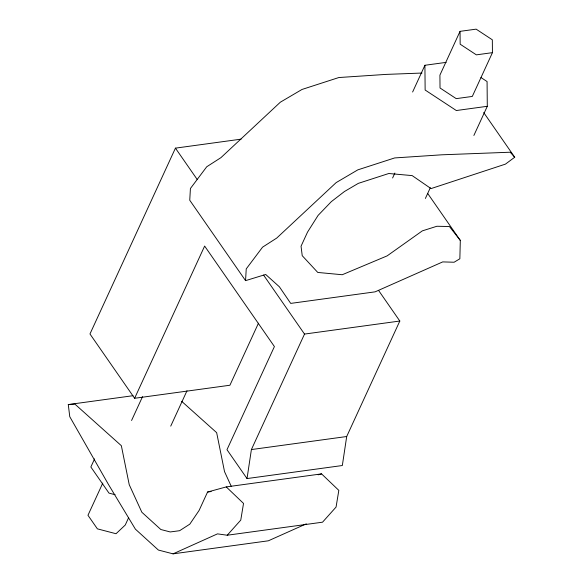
<?xml version="1.0" encoding="UTF-8"?>
<svg xmlns="http://www.w3.org/2000/svg" width="583" height="583" viewBox="0 0 583 583"><rect width="100%" height="100%" fill="white"/><g stroke="black" fill="none" stroke-linecap="round" stroke-linejoin="round"><path stroke-width="0.87" d="M427.754 193.541L460.315 240.444L459.856 258.779L454.106 262.233L442.716 261.905L375.117 291.843L290.706 303.4L279.374 286.785L265.688 274.476L245.567 280.642L189.752 200.239L190.415 188.498L206.746 166.753L220.913 157.665L280.343 102.193L302.001 89.461L338.861 77.532L385.968 74.405L421.99 73.043M245.567 280.642L246.23 268.901L262.561 247.163L276.728 238.068L336.158 182.603L357.816 169.864L394.676 157.935L441.783 154.808L510.22 152.221L514.716 157.235L505.432 164.129L431.019 188.593L412.159 175.6L388.774 173.508L358.334 183.361L344.458 191.516L331.333 201.631L318.092 215.404L307.525 232.121L301.047 246.215L302.227 255.689L317.764 272.443L342.236 274.739L387.134 255.879L422.34 230.868L436.9 226.255L449.435 226.525L460.315 240.444M399.821 321.029L346.696 436.521L342.33 465.525L247.024 478.57L251.397 449.566L304.515 334.074L399.821 321.029L378.564 290.414M241.078 139.155L175.439 148.14L89.971 333.972L134.615 398.284L229.913 385.239L258.458 323.193M94.584 458.887L90.853 466.99L108.992 493.116L115.121 494.719M134.615 398.284L204.64 246.062L274.411 346.564L226.976 449.697L247.024 478.57M102.79 483.067L87.967 515.285L97.39 528.854L116.024 533.729L125.243 525.043L128.661 517.609M131.569 420.489L142.543 396.629M170.732 426.129L187.005 390.748M173.049 553.85L217.481 533.868L227.232 535.23L322.537 522.186L336.063 507.064L338.825 490.376L321.554 473.877L226.255 486.914L207.563 492.03L199.094 510.453L189.796 524.161L179.615 530.705L170.229 531.951L160.835 529.517L141.851 512.253L129.229 484.684L121.351 445.704L74.864 404.077L68.284 404.566L69.771 416.707L108.474 484.488L135.387 529.145L158.379 550.046L173.049 553.85L268.348 540.805L306.33 523.833M412.618 92.012L424.912 65.274L446.148 62.374M392.599 177.983L394.873 173.049M460.045 31.351L439.91 75.134L440.027 87.982L456.219 98.636L472.303 96.435L492.438 52.652L492.322 39.797L476.129 29.15L460.045 31.351L460.162 44.199L476.362 54.853L492.438 52.652M425.379 198.46L430.298 187.762M473.877 135.46L487.293 106.295L487.075 81.547L480.982 77.546M227.232 535.23L240.764 520.102L243.526 503.42L226.255 486.914M318.158 474.802L321.554 473.877M487.293 106.295L456.329 110.53L425.138 90.022L424.912 65.274M68.284 404.566L133.019 395.704M251.397 449.566L346.696 436.521M207.563 492.03L211.163 491.542M181.619 401.286L216.65 432.659L224.528 471.64L231.211 486.237M483.708 112.57L514.716 157.235M175.439 148.14L197.214 179.498M263.567 275.081L304.515 334.074"/></g></svg>
